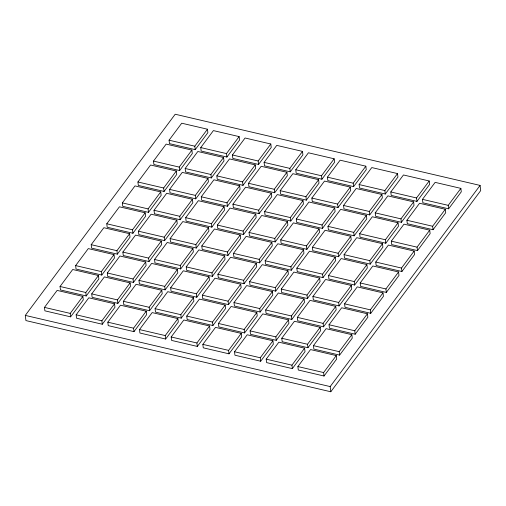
<?xml version="1.0" encoding="UTF-8"?>
<svg xmlns="http://www.w3.org/2000/svg" width="506" height="506" viewBox="0 0 506 506"><rect width="100%" height="100%" fill="white"/><g stroke="black" fill="none" stroke-linecap="round" stroke-linejoin="round"><path stroke-width="0.76" d="M25.3 315.396L175.202 114.236L480.08 185.417L480.7 190.604L330.797 391.764L25.92 320.583L25.3 315.396L330.178 386.578L480.08 185.417M44.477 307.389L57.134 290.406L82.87 296.415L83.281 299.875L70.625 316.851L44.889 310.842L44.477 307.389L70.214 313.397L82.87 296.415M60.05 286.485L72.706 269.502L98.442 275.511L98.853 278.97L86.203 295.953L60.467 289.944L60.05 286.485L85.786 292.493L98.442 275.511M75.628 265.587L88.278 248.604L114.014 254.613L114.432 258.073L101.776 275.055L76.039 269.047L75.628 265.587L101.364 271.595L114.014 254.613M91.2 244.683L103.856 227.706L129.593 233.715L130.004 237.169L117.348 254.151L91.611 248.142L91.2 244.683L116.937 250.698L129.593 233.715M106.772 223.785L119.429 206.802L145.165 212.811L145.576 216.271L132.926 233.253L107.19 227.245L106.772 223.785L132.509 229.794L145.165 212.811M122.351 202.887L135.001 185.904L160.737 191.913L161.155 195.373L148.498 212.349L122.762 206.34L122.351 202.887L148.087 208.896L160.737 191.913M137.923 181.983L150.579 165.007L176.316 171.015L176.727 174.469L164.07 191.451L138.334 185.443L137.923 181.983L163.659 187.992L176.316 171.015M153.495 161.085L166.151 144.102L191.888 150.111L192.299 153.571L179.649 170.554L153.913 164.545L153.495 161.085L179.232 167.094L191.888 150.111M169.074 140.187L181.724 123.205L207.46 129.213L207.877 132.667L195.221 149.649L169.485 143.641L169.074 140.187L194.81 146.196L207.46 129.213M76.153 314.783L88.809 297.8L114.546 303.809L114.957 307.268L102.301 324.251L76.564 318.242L76.153 314.783L101.889 320.791L114.546 303.809M91.725 293.885L104.381 276.902L130.118 282.911L130.529 286.364L117.879 303.347L92.143 297.338L91.725 293.885L117.462 299.894L130.118 282.911M107.304 272.981L119.954 255.998L145.69 262.007L146.107 265.467L133.451 282.449L107.715 276.44L107.304 272.981L133.04 278.989L145.69 262.007M122.876 252.083L135.532 235.1L161.269 241.109L161.68 244.569L149.023 261.545L123.287 255.536L122.876 252.083L148.612 258.092L161.269 241.109M138.448 231.179L151.104 214.202L176.841 220.211L177.252 223.665L164.602 240.647L138.865 234.639L138.448 231.179L164.184 237.187L176.841 220.211M154.026 210.281L166.676 193.298L192.413 199.307L192.83 202.767L180.174 219.749L154.438 213.741L154.026 210.281L179.763 216.29L192.413 199.307M169.599 189.383L182.255 172.401L207.991 178.409L208.402 181.863L195.746 198.845L170.01 192.837L169.599 189.383L195.335 195.392L207.991 178.409M185.171 168.479L197.827 151.496L223.563 157.505L223.975 160.965L211.325 177.948L185.588 171.939L185.171 168.479L210.907 174.488L223.563 157.505M200.749 147.581L213.399 130.599L239.136 136.607L239.553 140.067L226.897 157.05L201.16 151.041L200.749 147.581L226.486 153.59L239.136 136.607M107.829 322.177L120.485 305.194L146.221 311.203L146.632 314.662L133.976 331.645L108.24 325.636L107.829 322.177L133.565 328.185L146.221 311.203M123.401 301.279L136.057 284.296L161.793 290.305L162.205 293.765L149.555 310.741L123.818 304.732L123.401 301.279L149.137 307.287L161.793 290.305M138.979 280.375L151.629 263.398L177.366 269.407L177.783 272.86L165.127 289.843L139.39 283.834L138.979 280.375L164.716 286.383L177.366 269.407M154.551 259.477L167.208 242.494L192.944 248.503L193.355 251.963L180.699 268.945L154.962 262.937L154.551 259.477L180.288 265.486L192.944 248.503M170.124 238.579L182.78 221.596L208.516 227.605L208.927 231.059L196.277 248.041L170.541 242.032L170.124 238.579L195.86 244.588L208.516 227.605M185.702 217.675L198.352 200.692L224.088 206.701L224.506 210.161L211.85 227.143L186.113 221.135L185.702 217.675L211.438 223.684L224.088 206.701M201.274 196.777L213.93 179.794L239.667 185.803L240.078 189.263L227.422 206.246L201.685 200.237L201.274 196.777L227.011 202.786L239.667 185.803M216.846 175.873L229.503 158.897L255.239 164.905L255.65 168.359L243 185.341L217.264 179.333L216.846 175.873L242.583 181.882L255.239 164.905M232.425 154.975L245.075 137.993L270.811 144.001L271.229 147.461L258.572 164.444L232.836 158.435L232.425 154.975L258.161 160.984L270.811 144.001M139.504 329.57L152.161 312.594L177.897 318.603L178.308 322.056L165.652 339.039L139.915 333.03L139.504 329.57L165.241 335.579L177.897 318.603M155.076 308.673L167.733 291.69L193.469 297.699L193.88 301.159L181.23 318.141L155.494 312.132L155.076 308.673L180.813 314.681L193.469 297.699M170.655 287.775L183.305 270.792L209.041 276.801L209.459 280.261L196.802 297.237L171.066 291.228L170.655 287.775L196.391 293.784L209.041 276.801M186.227 266.871L198.883 249.888L224.62 255.897L225.031 259.357L212.375 276.339L186.638 270.33L186.227 266.871L211.963 272.879L224.62 255.897M201.799 245.973L214.455 228.99L240.192 234.999L240.603 238.459L227.953 255.441L202.217 249.433L201.799 245.973L227.536 251.982L240.192 234.999M217.378 225.069L230.028 208.092L255.764 214.101L256.181 217.555L243.525 234.537L217.789 228.529L217.378 225.069L243.114 231.078L255.764 214.101M232.95 204.171L245.606 187.188L271.342 193.197L271.754 196.657L259.097 213.64L233.361 207.631L232.95 204.171L258.686 210.18L271.342 193.197M248.522 183.273L261.178 166.291L286.915 172.299L287.326 175.759L274.676 192.735L248.939 186.727L248.522 183.273L274.258 189.282L286.915 172.299M264.1 162.369L276.75 145.386L302.487 151.395L302.904 154.855L290.248 171.838L264.511 165.829L264.1 162.369L289.837 168.378L302.487 151.395M171.18 336.971L183.836 319.988L209.573 325.997L209.984 329.457L197.327 346.433L171.591 340.424L171.18 336.971L196.916 342.979L209.573 325.997M186.752 316.067L199.408 299.084L225.145 305.093L225.556 308.552L212.906 325.535L187.169 319.526L186.752 316.067L212.488 322.075L225.145 305.093M202.33 295.169L214.98 278.186L240.717 284.195L241.134 287.655L228.478 304.637L202.742 298.629L202.33 295.169L228.067 301.178L240.717 284.195M217.903 274.265L230.559 257.288L256.295 263.297L256.706 266.751L244.05 283.733L218.314 277.724L217.903 274.265L243.639 280.273L256.295 263.297M233.475 253.367L246.131 236.384L271.867 242.393L272.279 245.853L259.629 262.835L233.892 256.827L233.475 253.367L259.211 259.376L271.867 242.393M249.053 232.469L261.703 215.486L287.44 221.495L287.857 224.955L275.201 241.931L249.464 235.922L249.053 232.469L274.79 238.478L287.44 221.495M264.625 211.565L277.282 194.582L303.018 200.591L303.429 204.051L290.773 221.033L265.036 215.025L264.625 211.565L290.362 217.574L303.018 200.591M280.197 190.667L292.854 173.685L318.59 179.693L319.001 183.153L306.351 200.136L280.615 194.127L280.197 190.667L305.934 196.676L318.59 179.693M295.776 169.769L308.426 152.787L334.162 158.795L334.58 162.249L321.924 179.232L296.187 173.223L295.776 169.769L321.512 175.778L334.162 158.795M202.855 344.365L215.512 327.382L241.248 333.391L241.659 336.851L229.003 353.833L203.267 347.824L202.855 344.365L228.592 350.373L241.248 333.391M218.428 323.46L231.084 306.484L256.82 312.493L257.231 315.946L244.581 332.929L218.845 326.92L218.428 323.46L244.164 329.469L256.82 312.493M234.006 302.563L246.656 285.58L272.392 291.589L272.81 295.049L260.154 312.031L234.417 306.022L234.006 302.563L259.742 308.571L272.392 291.589M249.578 281.665L262.234 264.682L287.971 270.691L288.382 274.151L275.726 291.127L249.989 285.118L249.578 281.665L275.315 287.674L287.971 270.691M265.15 260.761L277.807 243.778L303.543 249.793L303.954 253.247L291.304 270.229L265.568 264.221L265.15 260.761L290.887 266.77L303.543 249.793M280.729 239.863L293.379 222.88L319.115 228.889L319.533 232.349L306.876 249.331L281.14 243.323L280.729 239.863L306.465 245.872L319.115 228.889M296.301 218.965L308.957 201.983L334.694 207.991L335.105 211.445L322.448 228.427L296.712 222.419L296.301 218.965L322.037 224.974L334.694 207.991M311.873 198.061L324.529 181.078L350.266 187.087L350.677 190.547L338.027 207.53L312.291 201.521L311.873 198.061L337.61 204.07L350.266 187.087M327.452 177.163L340.102 160.181L365.844 166.189L366.255 169.649L353.599 186.625L327.863 180.617L327.452 177.163L353.188 183.172L365.844 166.189M234.531 351.759L247.187 334.776L272.924 340.785L273.335 344.244L260.679 361.227L234.942 355.218L234.531 351.759L260.267 357.767L272.924 340.785M250.103 330.861L262.759 313.878L288.496 319.887L288.907 323.347L276.257 340.323L250.521 334.314L250.103 330.861L275.84 336.87L288.496 319.887M265.682 309.957L278.332 292.98L304.068 298.989L304.485 302.443L291.829 319.425L266.093 313.416L265.682 309.957L291.418 315.965L304.068 298.989M281.254 289.059L293.91 272.076L319.647 278.085L320.058 281.545L307.401 298.527L281.665 292.519L281.254 289.059L306.99 295.068L319.647 278.085M296.826 268.161L309.482 251.178L335.219 257.187L335.63 260.641L322.98 277.623L297.243 271.614L296.826 268.161L322.562 274.17L335.219 257.187M312.404 247.257L325.054 230.274L350.791 236.283L351.208 239.743L338.552 256.725L312.816 250.717L312.404 247.257L338.141 253.266L350.791 236.283M327.977 226.359L340.633 209.376L366.369 215.385L366.78 218.845L354.124 235.821L328.388 229.813L327.977 226.359L353.713 232.368L366.369 215.385M343.549 205.455L356.205 188.479L381.941 194.487L382.353 197.941L369.703 214.923L343.966 208.915L343.549 205.455L369.285 211.464L381.941 194.487M359.127 184.557L371.783 167.575L397.52 173.583L397.931 177.043L385.275 194.026L359.538 188.017L359.127 184.557L384.864 190.566L397.52 173.583M266.207 359.152L278.863 342.176L304.599 348.185L305.01 351.638L292.354 368.621L266.618 362.612L266.207 359.152L291.943 365.161L304.599 348.185M281.779 338.255L294.435 321.272L320.171 327.281L320.583 330.741L307.933 347.723L282.196 341.714L281.779 338.255L307.515 344.263L320.171 327.281M297.357 317.357L310.007 300.374L335.744 306.383L336.161 309.836L323.505 326.819L297.768 320.81L297.357 317.357L323.094 323.366L335.744 306.383M312.929 296.453L325.586 279.47L351.322 285.479L351.733 288.939L339.077 305.921L313.34 299.913L312.929 296.453L338.666 302.461L351.322 285.479M328.502 275.555L341.158 258.572L366.894 264.581L367.305 268.041L354.655 285.023L328.919 279.015L328.502 275.555L354.238 281.564L366.894 264.581M344.08 254.651L356.73 237.675L382.466 243.683L382.884 247.137L370.228 264.119L344.491 258.111L344.08 254.651L369.816 260.66L382.466 243.683M359.652 233.753L372.308 216.77L398.045 222.779L398.456 226.239L385.8 243.222L360.063 237.213L359.652 233.753L385.389 239.762L398.045 222.779M375.224 212.855L387.881 195.873L413.617 201.881L414.028 205.341L401.378 222.317L375.642 216.309L375.224 212.855L400.961 218.864L413.617 201.881M390.803 191.951L403.459 174.968L429.196 180.977L429.607 184.437L416.95 201.42L391.214 195.411L390.803 191.951L416.539 197.96L429.196 180.977M297.882 366.553L310.539 349.57L336.275 355.579L336.686 359.032L324.03 376.015L298.293 370.006L297.882 366.553L323.619 372.561L336.275 355.579M313.454 345.649L326.111 328.666L351.847 334.675L352.258 338.135L339.608 355.117L313.872 349.108L313.454 345.649L339.191 351.657L351.847 334.675M329.033 324.751L341.683 307.768L367.419 313.777L367.837 317.237L355.18 334.219L329.444 328.211L329.033 324.751L354.769 330.76L367.419 313.777M344.605 303.847L357.261 286.87L382.998 292.879L383.409 296.333L370.753 313.315L345.016 307.306L344.605 303.847L370.341 309.855L382.998 292.879M360.177 282.949L372.833 265.966L398.57 271.975L398.981 275.435L386.331 292.417L360.595 286.409L360.177 282.949L385.914 288.958L398.57 271.975M375.756 262.051L388.406 245.068L414.142 251.077L414.559 254.537L401.903 271.513L376.167 265.505L375.756 262.051L401.492 268.06L414.142 251.077M391.328 241.147L403.984 224.164L429.72 230.173L430.132 233.633L417.475 250.615L391.739 244.607L391.328 241.147L417.064 247.156L429.72 230.173M406.9 220.249L419.556 203.267L445.293 209.275L445.704 212.735L433.054 229.718L407.317 223.709L406.9 220.249L432.636 226.258L445.293 209.275M422.478 199.345L435.135 182.369L460.871 188.377L461.282 191.831L448.626 208.814L422.889 202.805L422.478 199.345L448.215 205.354L460.871 188.377M448.215 205.354L448.626 208.814M432.636 226.258L433.054 229.718M416.539 197.96L416.95 201.42M417.064 247.156L417.475 250.615M400.961 218.864L401.378 222.317M401.492 268.06L401.903 271.513M384.864 190.566L385.275 194.026M385.389 239.762L385.8 243.222M385.914 288.958L386.331 292.417M369.285 211.464L369.703 214.923M369.816 260.66L370.228 264.119M370.341 309.855L370.753 313.315M353.188 183.172L353.599 186.625M353.713 232.368L354.124 235.821M354.238 281.564L354.655 285.023M354.769 330.76L355.18 334.219M337.61 204.07L338.027 207.53M338.141 253.266L338.552 256.725M338.666 302.461L339.077 305.921M321.512 175.778L321.924 179.232M339.191 351.657L339.608 355.117M322.037 224.974L322.448 228.427M322.562 274.17L322.98 277.623M323.094 323.366L323.505 326.819M330.178 386.578L330.797 391.764M305.934 196.676L306.351 200.136M323.619 372.561L324.03 376.015M306.465 245.872L306.876 249.331M306.99 295.068L307.401 298.527M289.837 168.378L290.248 171.838M307.515 344.263L307.933 347.723M290.362 217.574L290.773 221.033M290.887 266.77L291.304 270.229M291.418 315.965L291.829 319.425M274.258 189.282L274.676 192.735M291.943 365.161L292.354 368.621M274.79 238.478L275.201 241.931M275.315 287.674L275.726 291.127M258.161 160.984L258.572 164.444M275.84 336.87L276.257 340.323M258.686 210.18L259.097 213.64M259.211 259.376L259.629 262.835M259.742 308.571L260.154 312.031M242.583 181.882L243 185.341M260.267 357.767L260.679 361.227M243.114 231.078L243.525 234.537M243.639 280.273L244.05 283.733M226.486 153.59L226.897 157.05M244.164 329.469L244.581 332.929M227.011 202.786L227.422 206.246M227.536 251.982L227.953 255.441M228.067 301.178L228.478 304.637M210.907 174.488L211.325 177.948M228.592 350.373L229.003 353.833M211.438 223.684L211.85 227.143M211.963 272.879L212.375 276.339M194.81 146.196L195.221 149.649M212.488 322.075L212.906 325.535M195.335 195.392L195.746 198.845M195.86 244.588L196.277 248.041M196.391 293.784L196.802 297.237M179.232 167.094L179.649 170.554M196.916 342.979L197.327 346.433M179.763 216.29L180.174 219.749M180.288 265.486L180.699 268.945M180.813 314.681L181.23 318.141M163.659 187.992L164.07 191.451M164.184 237.187L164.602 240.647M164.716 286.383L165.127 289.843M165.241 335.579L165.652 339.039M148.087 208.896L148.498 212.349M148.612 258.092L149.023 261.545M149.137 307.287L149.555 310.741M132.509 229.794L132.926 233.253M133.04 278.989L133.451 282.449M133.565 328.185L133.976 331.645M116.937 250.698L117.348 254.151M117.462 299.894L117.879 303.347M101.364 271.595L101.776 275.055M101.889 320.791L102.301 324.251M85.786 292.493L86.203 295.953M70.214 313.397L70.625 316.851"/></g></svg>
